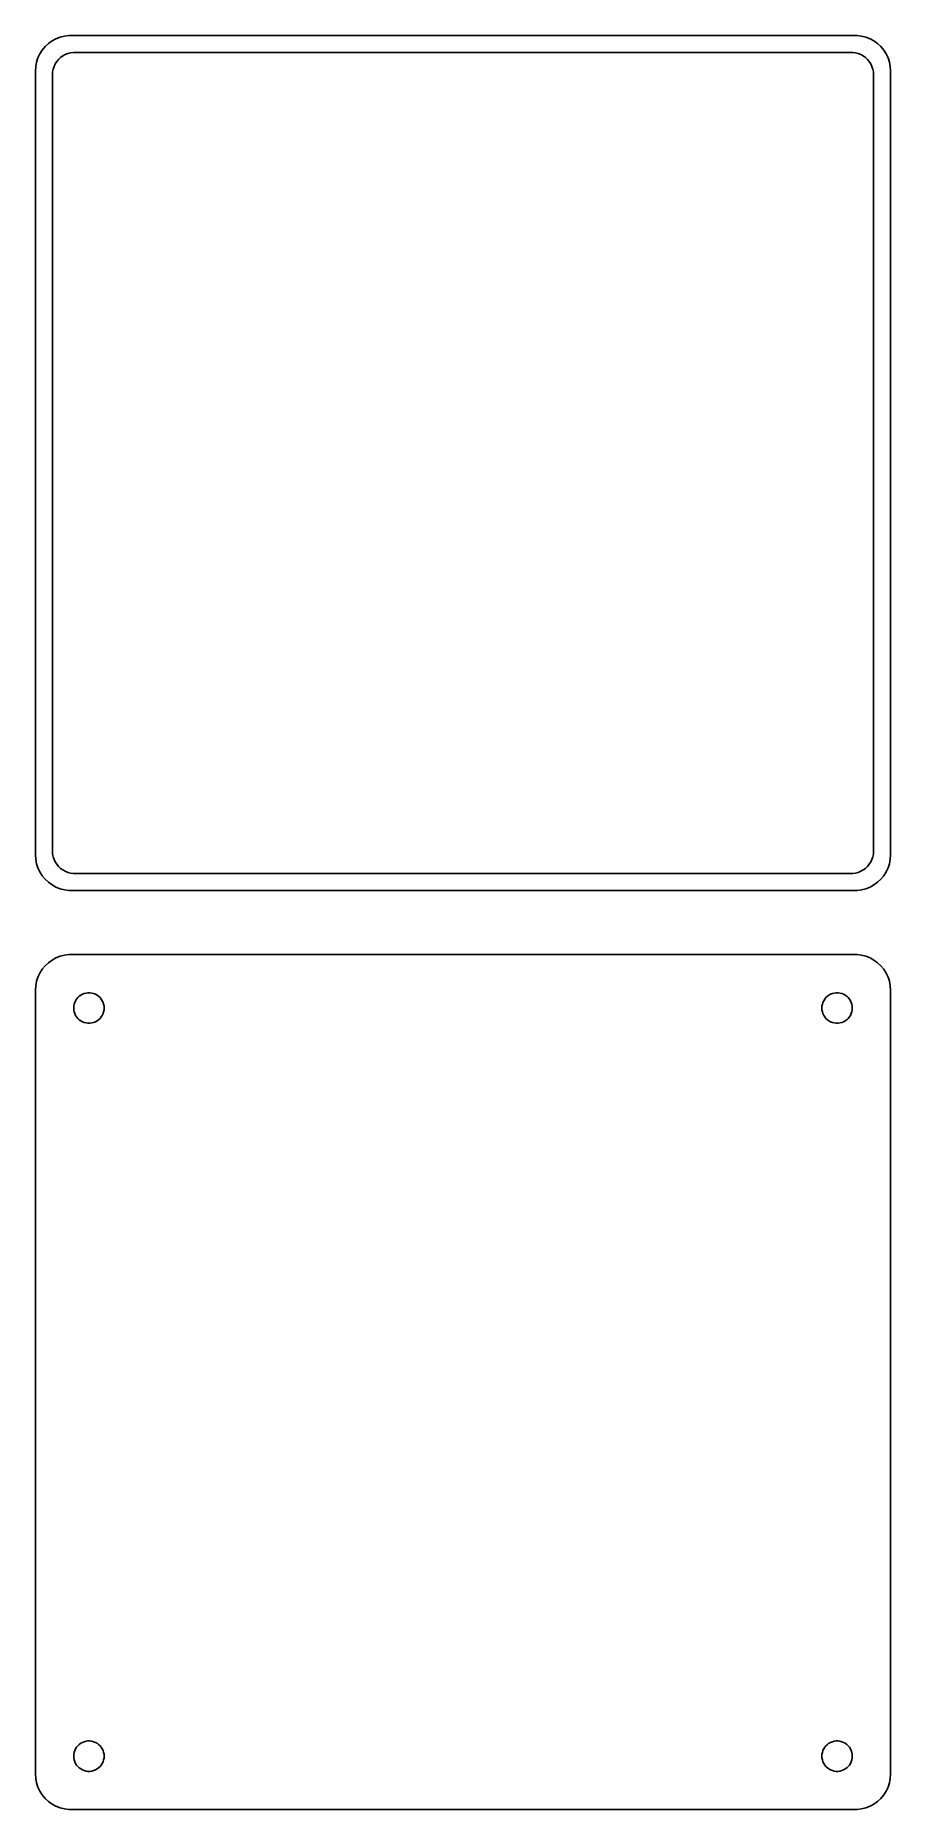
# Model space of a CAD drawing. Header units: metres. Extents: x -60 to 60, y 198 to 447.
import ezdxf

# ---------------------------------------------------------------- set-up
doc = ezdxf.new("R2010")
doc.units = ezdxf.units.M

msp = doc.modelspace()

# ---------------------------------------------------------------- linework, layer by layer
for p, q in [((-58.1871, 445.853), (-58.6448, 445.423)), ((-57.6791, 446.222), (-58.1871, 445.853)), ((-57.1289, 446.524), (-57.6791, 446.222)), ((-56.5451, 446.755), (-57.1289, 446.524)), ((-55.9369, 446.911), (-56.5451, 446.755)), ((-55.3139, 446.99), (-55.9369, 446.911)), ((55.3139, 446.99), (-55.3139, 446.99)), ((55.9369, 446.911), (55.3139, 446.99)), ((56.5451, 446.755), (55.9369, 446.911)), ((57.1289, 446.524), (56.5451, 446.755)), ((57.6791, 446.222), (57.1289, 446.524)), ((58.1871, 445.853), (57.6791, 446.222)), ((58.6448, 445.423), (58.1871, 445.853)), ((-59.8429, 443.243), (-59.9606, 442.627)), ((-59.6489, 443.841), (-59.8429, 443.243)), ((-59.3815, 444.409), (-59.6489, 443.841)), ((-59.0451, 444.939), (-59.3815, 444.409)), ((-58.6448, 445.423), (-59.0451, 444.939)), ((-57.2279, 443), (-57.0184, 443.33)), ((-57.0184, 443.33), (-56.7692, 443.631)), ((-56.7692, 443.631), (-56.4842, 443.899)), ((-56.4842, 443.899), (-56.168, 444.128)), ((-56.168, 444.128), (-55.8254, 444.317)), ((-55.8254, 444.317), (-55.4619, 444.461)), ((-55.4619, 444.461), (-55.0833, 444.558)), ((-55.0833, 444.558), (-54.6954, 444.607)), ((-54.6954, 444.607), (54.6954, 444.607)), ((54.6954, 444.607), (55.0833, 444.558)), ((55.0833, 444.558), (55.4619, 444.461)), ((55.4619, 444.461), (55.8254, 444.317)), ((55.8254, 444.317), (56.168, 444.128)), ((56.168, 444.128), (56.4842, 443.899)), ((56.4842, 443.899), (56.7692, 443.631)), ((56.7692, 443.631), (57.0184, 443.33)), ((57.0184, 443.33), (57.2279, 443)), ((59.0451, 444.939), (58.6448, 445.423)), ((59.3815, 444.409), (59.0451, 444.939)), ((59.6489, 443.841), (59.3815, 444.409)), ((59.8429, 443.243), (59.6489, 443.841)), ((59.9606, 442.627), (59.8429, 443.243)), ((-59.9606, 442.627), (-60, 442)), ((-60, 442), (-60, 332)), ((-57.6129, 441.5), (-57.5884, 441.89)), ((-57.6129, 332.5), (-57.6129, 441.5)), ((-57.5884, 441.89), (-57.5151, 442.274)), ((-57.5151, 442.274), (-57.3943, 442.646)), ((-57.3943, 442.646), (-57.2279, 443)), ((57.2279, 443), (57.3943, 442.646)), ((57.3943, 442.646), (57.5151, 442.274)), ((57.5151, 442.274), (57.5884, 441.89)), ((57.5884, 441.89), (57.6129, 441.5)), ((57.6129, 441.5), (57.6129, 332.5)), ((60, 442), (59.9606, 442.627)), ((60, 332), (60, 442)), ((-60, 332), (-59.9606, 331.373)), ((-59.9606, 331.373), (-59.8429, 330.757)), ((-57.5884, 332.11), (-57.6129, 332.5)), ((-57.5151, 331.726), (-57.5884, 332.11)), ((-57.3943, 331.354), (-57.5151, 331.726)), ((-57.2279, 331), (-57.3943, 331.354)), ((57.3943, 331.354), (57.2279, 331)), ((57.5151, 331.726), (57.3943, 331.354)), ((57.5884, 332.11), (57.5151, 331.726)), ((57.6129, 332.5), (57.5884, 332.11)), ((59.8429, 330.757), (59.9606, 331.373)), ((59.9606, 331.373), (60, 332)), ((-59.8429, 330.757), (-59.6489, 330.159)), ((-59.6489, 330.159), (-59.3815, 329.591)), ((-59.3815, 329.591), (-59.0451, 329.061)), ((-59.0451, 329.061), (-58.6448, 328.577)), ((-57.0184, 330.67), (-57.2279, 331)), ((-56.7692, 330.369), (-57.0184, 330.67)), ((-56.4842, 330.101), (-56.7692, 330.369)), ((-56.168, 329.872), (-56.4842, 330.101)), ((-55.8254, 329.683), (-56.168, 329.872)), ((-55.4619, 329.539), (-55.8254, 329.683)), ((-55.0833, 329.442), (-55.4619, 329.539)), ((-54.6954, 329.393), (-55.0833, 329.442)), ((54.6954, 329.393), (-54.6954, 329.393)), ((55.0833, 329.442), (54.6954, 329.393)), ((55.4619, 329.539), (55.0833, 329.442)), ((55.8254, 329.683), (55.4619, 329.539)), ((56.168, 329.872), (55.8254, 329.683)), ((56.4842, 330.101), (56.168, 329.872)), ((56.7692, 330.369), (56.4842, 330.101)), ((57.0184, 330.67), (56.7692, 330.369)), ((57.2279, 331), (57.0184, 330.67)), ((58.6448, 328.577), (59.0451, 329.061)), ((59.0451, 329.061), (59.3815, 329.591)), ((59.3815, 329.591), (59.6489, 330.159)), ((59.6489, 330.159), (59.8429, 330.757)), ((-58.6448, 328.577), (-58.1871, 328.147)), ((-58.1871, 328.147), (-57.6791, 327.778)), ((-57.6791, 327.778), (-57.1289, 327.476)), ((-57.1289, 327.476), (-56.5451, 327.245)), ((-56.5451, 327.245), (-55.9369, 327.089)), ((-55.9369, 327.089), (-55.3139, 327.01)), ((-55.3139, 327.01), (55.3139, 327.01)), ((55.3139, 327.01), (55.9369, 327.089)), ((55.9369, 327.089), (56.5451, 327.245)), ((56.5451, 327.245), (57.1289, 327.476)), ((57.1289, 327.476), (57.6791, 327.778)), ((57.6791, 327.778), (58.1871, 328.147)), ((58.1871, 328.147), (58.6448, 328.577)), ((-58.6448, 316.423), (-59.0451, 315.939)), ((-58.1871, 316.853), (-58.6448, 316.423)), ((-57.6791, 317.222), (-58.1871, 316.853)), ((-57.1289, 317.524), (-57.6791, 317.222)), ((-56.5451, 317.755), (-57.1289, 317.524)), ((-55.9369, 317.911), (-56.5451, 317.755)), ((-55.3139, 317.99), (-55.9369, 317.911)), ((55.3139, 317.99), (-55.3139, 317.99)), ((55.9369, 317.911), (55.3139, 317.99)), ((56.5451, 317.755), (55.9369, 317.911)), ((57.1289, 317.524), (56.5451, 317.755)), ((57.6791, 317.222), (57.1289, 317.524)), ((58.1871, 316.853), (57.6791, 317.222)), ((58.6448, 316.423), (58.1871, 316.853)), ((59.0451, 315.939), (58.6448, 316.423)), ((-59.8429, 314.243), (-59.9606, 313.627)), ((-59.6489, 314.841), (-59.8429, 314.243)), ((-59.3815, 315.409), (-59.6489, 314.841)), ((-59.0451, 315.939), (-59.3815, 315.409)), ((59.3815, 315.409), (59.0451, 315.939)), ((59.6489, 314.841), (59.3815, 315.409)), ((59.8429, 314.243), (59.6489, 314.841)), ((59.9606, 313.627), (59.8429, 314.243)), ((-59.9606, 313.627), (-60, 313)), ((-60, 313), (-60, 203)), ((-54.5682, 311.031), (-54.4853, 311.286)), ((-54.4853, 311.286), (-54.3712, 311.529)), ((-54.3712, 311.529), (-54.2275, 311.755)), ((-54.2275, 311.755), (-54.0565, 311.962)), ((-54.0565, 311.962), (-53.8611, 312.145)), ((-53.8611, 312.145), (-53.6441, 312.303)), ((-53.6441, 312.303), (-53.4092, 312.432)), ((-53.4092, 312.432), (-53.1598, 312.531)), ((-53.1598, 312.531), (-52.9001, 312.597)), ((-52.9001, 312.597), (-52.6341, 312.631)), ((-52.6341, 312.631), (-52.3659, 312.631)), ((-52.3659, 312.631), (-52.0999, 312.597)), ((-52.0999, 312.597), (-51.8401, 312.531)), ((-51.8401, 312.531), (-51.5908, 312.432)), ((-51.5908, 312.432), (-51.3559, 312.303)), ((-51.3559, 312.303), (-51.1389, 312.145)), ((-51.1389, 312.145), (-50.9434, 311.962)), ((-50.9434, 311.962), (-50.7725, 311.755)), ((-50.7725, 311.755), (-50.6288, 311.529)), ((-50.6288, 311.529), (-50.5146, 311.286)), ((-50.5146, 311.286), (-50.4318, 311.031)), ((50.4318, 311.031), (50.5146, 311.286)), ((50.5146, 311.286), (50.6288, 311.529)), ((50.6288, 311.529), (50.7725, 311.755)), ((50.7725, 311.755), (50.9434, 311.962)), ((50.9434, 311.962), (51.1389, 312.145)), ((51.1389, 312.145), (51.3559, 312.303)), ((51.3559, 312.303), (51.5908, 312.432)), ((51.5908, 312.432), (51.8401, 312.531)), ((51.8401, 312.531), (52.0999, 312.597)), ((52.0999, 312.597), (52.3659, 312.631)), ((52.3659, 312.631), (52.6341, 312.631)), ((52.6341, 312.631), (52.9001, 312.597)), ((52.9001, 312.597), (53.1598, 312.531)), ((53.1598, 312.531), (53.4092, 312.432)), ((53.4092, 312.432), (53.6441, 312.303)), ((53.6441, 312.303), (53.8611, 312.145)), ((53.8611, 312.145), (54.0565, 311.962)), ((54.0565, 311.962), (54.2275, 311.755)), ((54.2275, 311.755), (54.3712, 311.529)), ((54.3712, 311.529), (54.4853, 311.286)), ((54.4853, 311.286), (54.5682, 311.031)), ((60, 313), (59.9606, 313.627)), ((60, 203), (60, 313)), ((-54.6353, 310.5), (-54.6185, 310.768)), ((-54.6185, 310.232), (-54.6353, 310.5)), ((-54.6185, 310.768), (-54.5682, 311.031)), ((-54.5682, 309.969), (-54.6185, 310.232)), ((-54.4853, 309.714), (-54.5682, 309.969)), ((-54.3712, 309.471), (-54.4853, 309.714)), ((-54.2275, 309.245), (-54.3712, 309.471)), ((-54.0565, 309.038), (-54.2275, 309.245)), ((-53.8611, 308.855), (-54.0565, 309.038)), ((-53.6441, 308.697), (-53.8611, 308.855)), ((-51.1389, 308.855), (-51.3559, 308.697)), ((-50.9434, 309.038), (-51.1389, 308.855)), ((-50.7725, 309.245), (-50.9434, 309.038)), ((-50.6288, 309.471), (-50.7725, 309.245)), ((-50.5146, 309.714), (-50.6288, 309.471)), ((-50.4318, 309.969), (-50.5146, 309.714)), ((-50.4318, 311.031), (-50.3815, 310.768)), ((-50.3815, 310.232), (-50.4318, 309.969)), ((-50.3815, 310.768), (-50.3647, 310.5)), ((-50.3647, 310.5), (-50.3815, 310.232)), ((50.3647, 310.5), (50.3815, 310.768)), ((50.3815, 310.232), (50.3647, 310.5)), ((50.3815, 310.768), (50.4318, 311.031)), ((50.4318, 309.969), (50.3815, 310.232)), ((50.5146, 309.714), (50.4318, 309.969)), ((50.6288, 309.471), (50.5146, 309.714)), ((50.7725, 309.245), (50.6288, 309.471)), ((50.9434, 309.038), (50.7725, 309.245)), ((51.1389, 308.855), (50.9434, 309.038)), ((51.3559, 308.697), (51.1389, 308.855)), ((53.8611, 308.855), (53.6441, 308.697)), ((54.0565, 309.038), (53.8611, 308.855)), ((54.2275, 309.245), (54.0565, 309.038)), ((54.3712, 309.471), (54.2275, 309.245)), ((54.4853, 309.714), (54.3712, 309.471)), ((54.5682, 309.969), (54.4853, 309.714)), ((54.5682, 311.031), (54.6185, 310.768)), ((54.6185, 310.232), (54.5682, 309.969)), ((54.6185, 310.768), (54.6353, 310.5)), ((54.6353, 310.5), (54.6185, 310.232)), ((-53.4092, 308.568), (-53.6441, 308.697)), ((-53.1598, 308.469), (-53.4092, 308.568)), ((-52.9001, 308.403), (-53.1598, 308.469)), ((-52.6341, 308.369), (-52.9001, 308.403)), ((-52.3659, 308.369), (-52.6341, 308.369)), ((-52.0999, 308.403), (-52.3659, 308.369)), ((-51.8401, 308.469), (-52.0999, 308.403)), ((-51.5908, 308.568), (-51.8401, 308.469)), ((-51.3559, 308.697), (-51.5908, 308.568)), ((51.5908, 308.568), (51.3559, 308.697)), ((51.8401, 308.469), (51.5908, 308.568)), ((52.0999, 308.403), (51.8401, 308.469)), ((52.3659, 308.369), (52.0999, 308.403)), ((52.6341, 308.369), (52.3659, 308.369)), ((52.9001, 308.403), (52.6341, 308.369)), ((53.1598, 308.469), (52.9001, 308.403)), ((53.4092, 308.568), (53.1598, 308.469)), ((53.6441, 308.697), (53.4092, 308.568)), ((-54.3712, 206.529), (-54.2275, 206.755)), ((-54.2275, 206.755), (-54.0565, 206.962)), ((-54.0565, 206.962), (-53.8611, 207.145)), ((-53.8611, 207.145), (-53.6441, 207.303)), ((-53.6441, 207.303), (-53.4092, 207.432)), ((-53.4092, 207.432), (-53.1598, 207.531)), ((-53.1598, 207.531), (-52.9001, 207.597)), ((-52.9001, 207.597), (-52.6341, 207.631)), ((-52.6341, 207.631), (-52.3659, 207.631)), ((-52.3659, 207.631), (-52.0999, 207.597)), ((-52.0999, 207.597), (-51.8401, 207.531)), ((-51.8401, 207.531), (-51.5908, 207.432)), ((-51.5908, 207.432), (-51.3559, 207.303)), ((-51.3559, 207.303), (-51.1389, 207.145)), ((-51.1389, 207.145), (-50.9434, 206.962)), ((-50.9434, 206.962), (-50.7725, 206.755)), ((-50.7725, 206.755), (-50.6288, 206.529)), ((50.6288, 206.529), (50.7725, 206.755)), ((50.7725, 206.755), (50.9434, 206.962)), ((50.9434, 206.962), (51.1389, 207.145)), ((51.1389, 207.145), (51.3559, 207.303)), ((51.3559, 207.303), (51.5908, 207.432)), ((51.5908, 207.432), (51.8401, 207.531)), ((51.8401, 207.531), (52.0999, 207.597)), ((52.0999, 207.597), (52.3659, 207.631)), ((52.3659, 207.631), (52.6341, 207.631)), ((52.6341, 207.631), (52.9001, 207.597)), ((52.9001, 207.597), (53.1598, 207.531)), ((53.1598, 207.531), (53.4092, 207.432)), ((53.4092, 207.432), (53.6441, 207.303)), ((53.6441, 207.303), (53.8611, 207.145)), ((53.8611, 207.145), (54.0565, 206.962)), ((54.0565, 206.962), (54.2275, 206.755)), ((54.2275, 206.755), (54.3712, 206.529)), ((-54.6353, 205.5), (-54.6185, 205.768)), ((-54.6185, 205.232), (-54.6353, 205.5)), ((-54.6185, 205.768), (-54.5682, 206.031)), ((-54.5682, 204.969), (-54.6185, 205.232)), ((-54.5682, 206.031), (-54.4853, 206.286)), ((-54.4853, 204.714), (-54.5682, 204.969)), ((-54.4853, 206.286), (-54.3712, 206.529)), ((-54.3712, 204.471), (-54.4853, 204.714)), ((-54.2275, 204.245), (-54.3712, 204.471)), ((-54.0565, 204.038), (-54.2275, 204.245)), ((-50.7725, 204.245), (-50.9434, 204.038)), ((-50.6288, 204.471), (-50.7725, 204.245)), ((-50.6288, 206.529), (-50.5146, 206.286)), ((-50.5146, 204.714), (-50.6288, 204.471)), ((-50.5146, 206.286), (-50.4318, 206.031)), ((-50.4318, 204.969), (-50.5146, 204.714)), ((-50.4318, 206.031), (-50.3815, 205.768)), ((-50.3815, 205.232), (-50.4318, 204.969)), ((-50.3815, 205.768), (-50.3647, 205.5)), ((-50.3647, 205.5), (-50.3815, 205.232)), ((50.3647, 205.5), (50.3815, 205.768)), ((50.3815, 205.232), (50.3647, 205.5)), ((50.3815, 205.768), (50.4318, 206.031)), ((50.4318, 204.969), (50.3815, 205.232)), ((50.4318, 206.031), (50.5146, 206.286)), ((50.5146, 204.714), (50.4318, 204.969)), ((50.5146, 206.286), (50.6288, 206.529)), ((50.6288, 204.471), (50.5146, 204.714)), ((50.7725, 204.245), (50.6288, 204.471)), ((50.9434, 204.038), (50.7725, 204.245)), ((54.2275, 204.245), (54.0565, 204.038)), ((54.3712, 204.471), (54.2275, 204.245)), ((54.3712, 206.529), (54.4853, 206.286)), ((54.4853, 204.714), (54.3712, 204.471)), ((54.4853, 206.286), (54.5682, 206.031)), ((54.5682, 204.969), (54.4853, 204.714)), ((54.5682, 206.031), (54.6185, 205.768)), ((54.6185, 205.232), (54.5682, 204.969)), ((54.6185, 205.768), (54.6353, 205.5)), ((54.6353, 205.5), (54.6185, 205.232)), ((-60, 203), (-59.9606, 202.373)), ((-59.9606, 202.373), (-59.8429, 201.757)), ((-59.8429, 201.757), (-59.6489, 201.159)), ((-53.8611, 203.855), (-54.0565, 204.038)), ((-53.6441, 203.697), (-53.8611, 203.855)), ((-53.4092, 203.568), (-53.6441, 203.697)), ((-53.1598, 203.469), (-53.4092, 203.568)), ((-52.9001, 203.403), (-53.1598, 203.469)), ((-52.6341, 203.369), (-52.9001, 203.403)), ((-52.3659, 203.369), (-52.6341, 203.369)), ((-52.0999, 203.403), (-52.3659, 203.369)), ((-51.8401, 203.469), (-52.0999, 203.403)), ((-51.5908, 203.568), (-51.8401, 203.469)), ((-51.3559, 203.697), (-51.5908, 203.568)), ((-51.1389, 203.855), (-51.3559, 203.697)), ((-50.9434, 204.038), (-51.1389, 203.855)), ((51.1389, 203.855), (50.9434, 204.038)), ((51.3559, 203.697), (51.1389, 203.855)), ((51.5908, 203.568), (51.3559, 203.697)), ((51.8401, 203.469), (51.5908, 203.568)), ((52.0999, 203.403), (51.8401, 203.469)), ((52.3659, 203.369), (52.0999, 203.403)), ((52.6341, 203.369), (52.3659, 203.369)), ((52.9001, 203.403), (52.6341, 203.369)), ((53.1598, 203.469), (52.9001, 203.403)), ((53.4092, 203.568), (53.1598, 203.469)), ((53.6441, 203.697), (53.4092, 203.568)), ((53.8611, 203.855), (53.6441, 203.697)), ((54.0565, 204.038), (53.8611, 203.855)), ((59.6489, 201.159), (59.8429, 201.757)), ((59.8429, 201.757), (59.9606, 202.373)), ((59.9606, 202.373), (60, 203)), ((-59.6489, 201.159), (-59.3815, 200.591)), ((-59.3815, 200.591), (-59.0451, 200.061)), ((-59.0451, 200.061), (-58.6448, 199.577)), ((-58.6448, 199.577), (-58.1871, 199.147)), ((58.1871, 199.147), (58.6448, 199.577)), ((58.6448, 199.577), (59.0451, 200.061)), ((59.0451, 200.061), (59.3815, 200.591)), ((59.3815, 200.591), (59.6489, 201.159)), ((-58.1871, 199.147), (-57.6791, 198.778)), ((-57.6791, 198.778), (-57.1289, 198.476)), ((-57.1289, 198.476), (-56.5451, 198.245)), ((-56.5451, 198.245), (-55.9369, 198.089)), ((-55.9369, 198.089), (-55.3139, 198.01)), ((-55.3139, 198.01), (55.3139, 198.01)), ((55.3139, 198.01), (55.9369, 198.089)), ((55.9369, 198.089), (56.5451, 198.245)), ((56.5451, 198.245), (57.1289, 198.476)), ((57.1289, 198.476), (57.6791, 198.778)), ((57.6791, 198.778), (58.1871, 199.147))]:
    msp.add_line(p, q)

doc.saveas('drawing.dxf')
